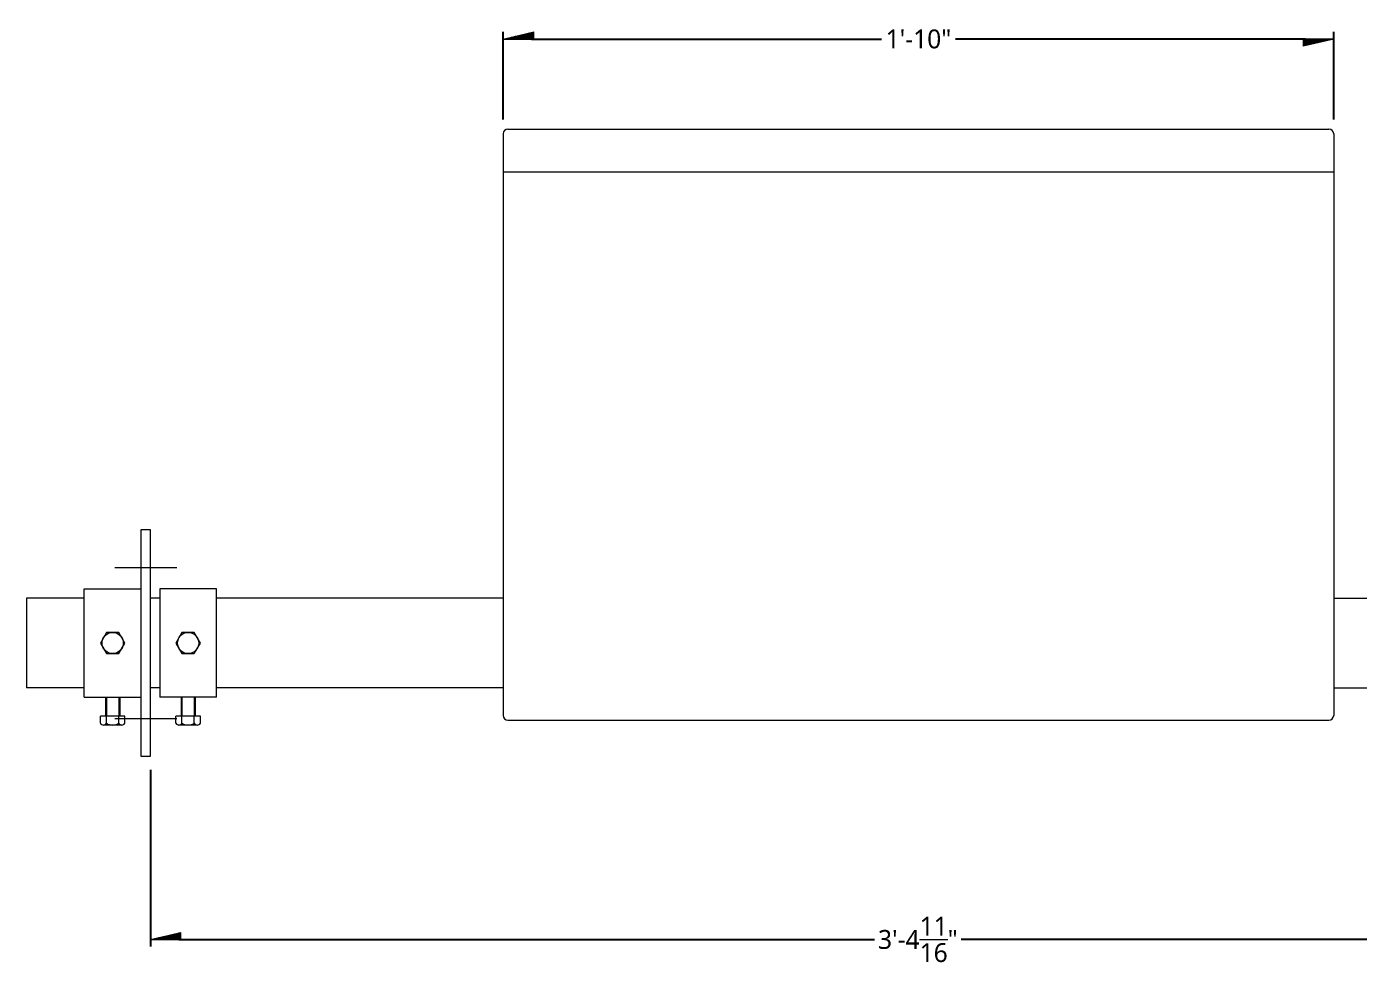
# Model space of a CAD drawing. Extents: x 104.2 to 172.2, y 134.1 to 160.6.
# Drawn here: x 104.18 to 139.48, y 135.6 to 160.37 of the extents above; entities that cross this region are included whole.
import ezdxf

# ---------------------------------------------------------------- set-up
doc = ezdxf.new("R2010")
doc.units = 0
doc.header["$LTSCALE"] = 0.5
doc.header["$MEASUREMENT"] = 0
doc.layers.get('0').update_dxf_attribs({"linetype": 'CONTINUOUS'})
doc.layers.get('DEFPOINTS').update_dxf_attribs({"linetype": 'CONTINUOUS'})
doc.layers.add('AM_5', color=3, linetype='CONTINUOUS', lineweight=15)
doc.styles.add('pamphlet', font='segoeui.ttf', dxfattribs={"height": 0.5})
doc.dimstyles.new('PAMPHLET$0', dxfattribs={"dimtxt": 0.5, "dimasz": 1.5, "dimexe": 0.1875, "dimexo": 0.375, "dimgap": 0.09375, "dimtad": 0, "dimtih": 1, "dimtoh": 1, "dimdec": 4, "dimzin": 0, "dimdsep": 46, "dimlunit": 4, "dimtxsty": 'pamphlet', "dimblk1": 'BFL', "dimblk2": 'BFL', "dimsah": 1, "dimcen": -0.09375, "dimadec": 0, "dimazin": 0, "dimtfac": 1, "dimtdec": 4, "dimtofl": 0, "dimtmove": 0, "dimatfit": 1, "dimldrblk": 'BFL', "dimfxl": 0, "dimtolj": 1, "dimtzin": 0, "dimarcsym": 0})

# ---------------------------------------------------------------- blocks, each defined once
blk = doc.blocks.new('BFL')
for p, q in [((0, 0), (-1.08, 0.001)), ((-1.08, 0.001), (-1.08, -0.249)), ((0, 0), (-1.08, -0.249)), ((-0.141, -0.033), (-1.08, -0.031)), ((-0.283, -0.065), (-1.08, -0.064)), ((-0.424, -0.098), (-1.08, -0.097)), ((-0.565, -0.13), (-1.08, -0.13)), ((-0.707, -0.163), (-1.08, -0.162)), ((-0.848, -0.195), (-1.08, -0.195)), ((-0.99, -0.228), (-1.08, -0.228))]:
    blk.add_line(p, q)
blk = doc.blocks.new('*D75')
at = {"layer": 'AM_5', "color": 0, "lineweight": -2, "ltscale": 0.75, "transparency": 16777216}
for p, q in [((116.802, 157.911), (116.802, 160.232)), ((117.552, 160.045), (126.821, 160.045)), ((138.052, 160.045), (128.783, 160.045)), ((138.802, 157.911), (138.802, 160.232))]:
    blk.add_line(p, q, dxfattribs=at)
at = {"layer": 'DEFPOINTS', "color": 0, "ltscale": 0.75, "transparency": 16777216}
for p in [(116.802, 160.045), (116.802, 157.536), (138.802, 157.536)]:
    blk.add_point(p, dxfattribs=at)
at = {"layer": 'AM_5', "color": 0, "lineweight": -2, "ltscale": 0.75, "transparency": 16777216, "xscale": 0.75, "yscale": 0.75, "zscale": 0.75, "rotation": 180}
blk.add_blockref('BFL', (116.802, 160.045), dxfattribs=at)
at = {"layer": 'AM_5', "color": 0, "lineweight": -2, "ltscale": 0.75, "transparency": 16777216, "xscale": 0.75, "yscale": 0.75, "zscale": 0.75}
blk.add_blockref('BFL', (138.802, 160.045), dxfattribs=at)
at = {"layer": 'AM_5', "color": 0, "ltscale": 0.75, "transparency": 16777216, "insert": (127.802, 160.045), "char_height": 0.5, "attachment_point": 5, "style": 'pamphlet'}
blk.add_mtext('\\A1;1\'-10"', dxfattribs=at)
blk = doc.blocks.new('*D76')
at = {"layer": 'AM_5', "color": 0, "lineweight": -2, "ltscale": 0.75, "transparency": 16777216}
for p, q in [((107.455, 140.69), (107.455, 136.016)), ((148.118, 140.69), (148.118, 136.016)), ((108.205, 136.203), (126.636, 136.203)), ((147.368, 136.203), (128.937, 136.203))]:
    blk.add_line(p, q, dxfattribs=at)
at = {"layer": 'DEFPOINTS', "color": 0, "ltscale": 0.75, "transparency": 16777216}
for p in [(107.455, 141.065), (148.118, 141.065), (107.455, 136.203)]:
    blk.add_point(p, dxfattribs=at)
at = {"layer": 'AM_5', "color": 0, "lineweight": -2, "ltscale": 0.75, "transparency": 16777216, "xscale": 0.75, "yscale": 0.75, "zscale": 0.75, "rotation": 180}
blk.add_blockref('BFL', (107.455, 136.203), dxfattribs=at)
at = {"layer": 'AM_5', "color": 0, "lineweight": -2, "ltscale": 0.75, "transparency": 16777216, "xscale": 0.75, "yscale": 0.75, "zscale": 0.75}
blk.add_blockref('BFL', (148.118, 136.203), dxfattribs=at)
at = {"layer": 'AM_5', "color": 0, "ltscale": 0.75, "transparency": 16777216, "insert": (127.787, 136.203), "char_height": 0.5, "attachment_point": 5, "style": 'pamphlet'}
blk.add_mtext('\\A1;3\'-4{\\H1.000000x;\\S11/16;}"', dxfattribs=at)

msp = doc.modelspace()

# ---------------------------------------------------------------- linework, layer by layer
at = {"layer": 'AM_5', "color": 0, "ltscale": 0.75}
for p, q in [((116.80215, 157.53556), (116.80215, 142.13354)), ((116.92715, 157.66056), (138.67715, 157.66056)), ((138.80215, 157.53556), (138.80215, 142.13354)), ((138.80215, 156.52069), (116.80215, 156.52069)), ((106.51606, 146.05164), (108.1544, 146.05164)), ((105.70458, 142.61414), (105.70458, 145.48914)), ((105.70458, 145.48914), (107.20458, 145.48914)), ((107.20458, 145.48914), (107.20458, 142.61414)), ((109.20458, 145.48914), (107.70458, 145.48914)), ((107.70458, 145.48914), (107.70458, 142.61414)), ((109.20458, 142.61414), (109.20458, 145.48914)), ((104.17715, 145.23914), (104.17715, 142.86414)), ((105.70458, 145.23914), (104.17715, 145.23914)), ((107.70458, 145.23914), (107.45458, 145.23914)), ((116.80215, 145.23914), (109.20458, 145.23914)), ((138.80215, 145.23914), (146.36848, 145.23914)), ((105.70458, 143.45789), (105.70458, 144.95789)), ((109.20458, 143.45789), (109.20458, 144.95789)), ((105.70458, 142.86414), (104.17715, 142.86414)), ((107.70458, 142.86414), (107.45458, 142.86414)), ((116.80215, 142.86414), (109.20458, 142.86414)), ((138.80215, 142.86414), (146.36848, 142.86414)), ((105.70458, 142.61414), (107.20458, 142.61414)), ((106.26708, 142.61414), (106.26708, 142.11414)), ((106.29052, 142.61414), (106.29052, 142.11414)), ((106.61864, 142.61414), (106.61864, 142.11414)), ((106.64208, 142.61414), (106.64208, 142.11414)), ((109.20458, 142.61414), (107.70458, 142.61414)), ((108.26708, 142.61414), (108.26708, 142.11414)), ((108.29052, 142.61414), (108.29052, 142.11414)), ((108.61864, 142.61414), (108.61864, 142.11414)), ((108.64208, 142.61414), (108.64208, 142.11414)), ((106.77934, 142.11414), (106.12982, 142.11414)), ((106.12982, 141.92664), (106.12982, 142.11414)), ((106.2922, 141.87977), (106.2922, 142.11414)), ((106.51606, 142.05164), (108.1544, 142.05164)), ((106.61696, 141.87977), (106.61696, 142.11414)), ((106.77934, 141.92664), (106.77934, 142.11414)), ((108.77934, 142.11414), (108.12982, 142.11414)), ((108.12982, 141.92664), (108.12982, 142.11414)), ((108.2922, 141.87977), (108.2922, 142.11414)), ((108.61696, 141.87977), (108.61696, 142.11414)), ((108.77934, 141.92664), (108.77934, 142.11414)), ((116.92715, 142.00854), (138.67715, 142.00854)), ((106.69815, 141.87977), (106.21101, 141.87977)), ((108.69815, 141.87977), (108.21101, 141.87977))]:
    msp.add_line(p, q, dxfattribs=at)
for points in [[(107.20458, 141.05164), (107.45458, 141.05164), (107.45458, 147.05164), (107.20458, 147.05164)], [(106.2922, 144.33289), (106.12982, 144.05164), (106.2922, 143.77039), (106.61696, 143.77039), (106.77934, 144.05164), (106.61696, 144.33289)], [(108.2922, 144.33289), (108.12982, 144.05164), (108.2922, 143.77039), (108.61696, 143.77039), (108.77934, 144.05164), (108.61696, 144.33289)]]:
    msp.add_lwpolyline(points, close=True, dxfattribs=at)
for centre in [(106.45458, 144.05164), (108.45458, 144.05164)]:
    msp.add_circle(centre, 0.28125, dxfattribs=at)
for centre, radius, start, end in [((116.92715, 157.53556), 0.125, 90, 180), ((138.67715, 157.53556), 0.125, 0, 90), ((106.21101, 141.97352), 0.09375, 210, 330), ((106.45458, 142.18446), 0.30469, 237.795772, 302.204228), ((106.69815, 141.97352), 0.09375, 210, 330), ((108.21101, 141.97352), 0.09375, 210, 330), ((108.45458, 142.18446), 0.30469, 237.795772, 302.204228), ((108.69815, 141.97352), 0.09375, 210, 330), ((116.92715, 142.13354), 0.125, 180, 270), ((116.92715, 142.13354), 0.125, 180, 270), ((116.92715, 142.13354), 0.125, 180, 270), ((138.67715, 142.13354), 0.125, 270, 0), ((138.67715, 142.13354), 0.125, 270, 0)]:
    msp.add_arc(centre, radius, start, end, dxfattribs=at)

# ---------------------------------------------------------------- dimensions: what is measured, and where the dimension line sits
dim = msp.add_linear_dim(base=(116.80215, 160.04461), p1=(138.80215, 157.53556), p2=(116.80215, 157.53556), dimstyle='PAMPHLET$0', override={"dimasz": 0.75}, dxfattribs=at)
dim.commit()
dim.dimension.update_dxf_attribs({"geometry": '*D75', "text_midpoint": (127.80215, 160.04461)})
dim = msp.add_linear_dim(base=(107.45458, 136.20306), p1=(148.11848, 141.06489), p2=(107.45458, 141.06489), angle=0, dimstyle='PAMPHLET$0', override={"dimasz": 0.75}, dxfattribs=at)
dim.commit()
dim.dimension.update_dxf_attribs({"geometry": '*D76', "text_midpoint": (127.78653, 136.20306)})

doc.saveas('drawing.dxf')
